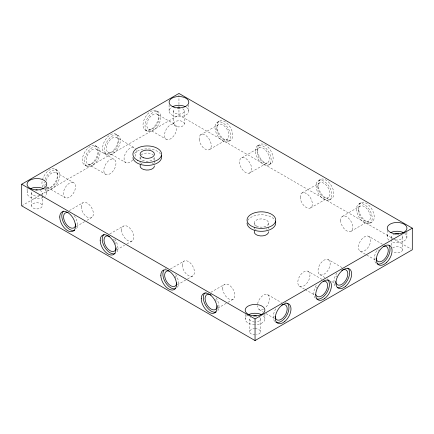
<?xml version="1.0" encoding="UTF-8"?>
<svg xmlns="http://www.w3.org/2000/svg" width="434" height="434" viewBox="0 0 434 434"><rect width="100%" height="100%" fill="white"/><g stroke="black" fill="none" stroke-linecap="round" stroke-linejoin="round"><path stroke-width="0.33" stroke-dasharray="2.17 1.63" d="M21.7 205.841L39.89 195.338M40.476 195.002L178.954 115.053L393.54 238.939M217.309 122.285L219.338 121.113M69.331 210.62L82.997 202.727M200.497 134.936L218.15 124.742M209.888 149.307L227.541 139.113M76.232 226.515L84.776 221.584M87.05 220.271L91.607 217.64M228.382 141.571A11.121 6.418 60 0 0 224.91 124.363A11.121 6.418 60 0 0 215.242 129.853A11.121 6.418 60 0 0 228.382 141.571L230.411 140.399A11.121 6.418 60 0 0 226.939 123.191A11.121 6.418 60 0 0 217.271 128.681A11.121 6.418 60 0 0 230.411 140.399M257.129 146.057L259.158 144.891M109.764 233.959L123.43 226.071M241.814 157.781L259.467 147.587M249.431 173.144A8.609 4.969 60 0 0 247.836 160.189A8.609 4.969 60 0 0 239.606 163.054A8.609 4.969 60 0 0 249.431 173.144L267.084 162.951A8.609 4.969 60 0 0 265.489 149.996A8.609 4.969 60 0 0 257.259 152.86A8.609 4.969 60 0 0 267.084 162.951M116.659 249.859L124.634 245.253M126.912 243.941L132.039 240.978M269.422 164.481L271.451 163.309M318.865 180.408L320.894 179.237M170.405 268.971L184.07 261.084M301.961 193.022L319.614 182.828M177.305 284.872L186.989 279.279M187.559 278.954L192.68 275.991M310.57 207.929L328.223 197.736M328.977 200.155A11.121 6.418 60 0 0 326.607 183.305A11.121 6.418 60 0 0 316.18 187.39A11.121 6.418 60 0 0 328.977 200.155L331.006 198.984A11.121 6.418 60 0 0 328.636 182.134A11.121 6.418 60 0 0 318.209 186.219A11.121 6.418 60 0 0 331.006 198.984M359.216 203.785L361.245 202.613M210.837 292.315L224.503 284.422M342.393 216.36L360.046 206.172M217.738 308.211L227.416 302.623M227.986 302.292L233.112 299.335M351.003 231.273L368.656 221.08M369.486 223.467A11.121 6.418 60 0 0 366.936 206.546A11.121 6.418 60 0 0 356.629 210.864A11.121 6.418 60 0 0 369.486 223.467L371.515 222.295A11.121 6.418 60 0 0 368.965 205.374A11.121 6.418 60 0 0 358.658 209.693A11.121 6.418 60 0 0 371.515 222.295M394.126 239.28L411.128 249.094M156.424 110.833A11.121 6.418 -60 0 1 152.898 128.057A11.121 6.418 -60 0 1 143.269 122.496A11.121 6.418 -60 0 1 156.424 110.833L158.453 112.005A11.121 6.418 -60 0 1 154.927 129.229A11.121 6.418 -60 0 1 145.298 123.668A11.121 6.418 -60 0 1 158.453 112.005M157.2 114.18A8.609 4.969 -60 0 1 154.471 127.515A8.609 4.969 -60 0 1 147.012 123.207A8.609 4.969 -60 0 1 157.2 114.18L174.853 124.368A8.609 4.969 -60 0 1 172.124 137.708A8.609 4.969 -60 0 1 164.665 133.401A8.609 4.969 -60 0 1 174.853 124.368M368.829 236.362A8.609 4.969 -60 0 1 366.101 249.702A8.609 4.969 -60 0 1 358.647 245.394A8.609 4.969 -60 0 1 368.829 236.362L382.5 244.255M148.591 129.088L166.244 139.281M360.225 251.275L375.6 260.15M145.303 130.091L147.332 131.263M116.632 134.638A11.121 6.418 -60 0 1 111.527 152.16A11.121 6.418 -60 0 1 103.146 144.614A11.121 6.418 -60 0 1 116.632 134.638L118.661 135.809A11.121 6.418 -60 0 1 113.556 153.332A11.121 6.418 -60 0 1 105.174 145.786A11.121 6.418 -60 0 1 118.661 135.809M116.768 137.518A8.609 4.969 -60 0 1 114.039 150.853A8.609 4.969 -60 0 1 106.585 146.551A8.609 4.969 -60 0 1 116.768 137.518L134.421 147.712M328.402 259.706A8.609 4.969 -60 0 1 325.674 273.04A8.609 4.969 -60 0 1 318.22 268.738A8.609 4.969 -60 0 1 328.402 259.706L342.068 267.599M108.158 152.432L125.811 162.625M319.793 274.619L324.92 277.576M327.198 278.888L328.337 279.55M331.75 281.52L335.167 283.494M95.03 145.515L97.059 146.687M104.241 152.969L106.27 154.141M96.554 149.193A8.609 4.969 -60 0 1 93.825 162.528A8.609 4.969 -60 0 1 86.371 158.22A8.609 4.969 -60 0 1 96.554 149.193L114.207 159.381A8.609 4.969 -60 0 1 111.478 172.716A8.609 4.969 -60 0 1 104.024 168.414A8.609 4.969 -60 0 1 114.207 159.381M308.335 271.467A8.609 4.969 -60 0 1 305.248 284.894A8.609 4.969 -60 0 1 298.06 280.136A8.609 4.969 -60 0 1 308.335 271.467L322.001 279.36M87.945 164.101L105.598 174.294M299.433 286.196L304.554 289.152M305.124 289.483L314.807 295.071M85.406 165.435L87.435 166.607M55.351 169.189L57.38 170.361M56.122 172.531L73.775 182.725A8.609 4.969 -60 0 1 71.046 196.059A8.609 4.969 -60 0 1 63.592 191.757A8.609 4.969 -60 0 1 73.775 182.725M267.756 294.719L281.427 302.612M47.518 187.445L65.171 197.638M259.147 309.632L263.134 311.932M265.982 313.576L274.527 318.507M44.74 188.741L46.259 189.62M406.897 232.098L406.897 237.506M402.443 237.208L402.443 250.033M391.723 236.682L391.723 238.705M391.723 239.384L391.723 246.132M387.264 230.302L387.264 236.384M268.559 222.93L268.559 226.309M268.559 226.982L268.559 229.011M264.903 314.026L264.903 318.757M260.427 318.947L260.427 331.777M254.215 223.136L254.215 226.515M254.215 227.194L254.215 229.223M249.664 318.947L249.664 331.777M245.188 314.411L245.188 319.142M188.817 104.925L188.817 111.012M184.336 111.012L184.336 123.836A5.382 3.109 0 0 1 176.264 126.527A5.382 3.109 0 0 1 176.264 121.146A5.382 3.109 0 0 1 184.336 123.836M178.954 94.791L178.954 115.053M173.573 111.012L173.573 123.836M169.092 104.925L169.092 111.012M154.423 160.515L154.423 157.135A7.172 4.139 0 0 1 146.312 161.242A7.172 4.139 0 0 1 140.323 156.066M154.423 161.193L154.423 163.222M140.073 157.135L140.073 160.515M140.073 161.193L140.073 163.222M46.72 186.88L46.72 193.64M42.288 193.228L42.288 194.578M42.288 195.251L42.288 206.058A5.382 3.109 0 0 1 33.912 208.418A5.382 3.109 0 0 1 34.557 203.052A5.382 3.109 0 0 1 42.288 206.058M31.552 192.799L31.552 205.629M27.114 188.334L27.114 192.387M255.409 229.532A7.172 4.139 0 0 1 256.185 228.968M266.33 228.816A7.172 4.139 0 0 1 267.16 229.358M141.039 163.851A7.172 4.139 0 0 1 142.178 162.994M152.323 162.994A7.172 4.139 0 0 1 153.462 163.851M42.451 179.801A11.121 6.418 -60 0 1 52.986 168.674A11.121 6.418 -60 0 1 56.794 178.895A11.121 6.418 -60 0 1 45.858 188.947M42.982 187.287A11.121 6.418 -60 0 1 42.196 180.853M247.798 220.374A14.349 8.284 0 0 1 261.387 214.749A14.349 8.284 0 0 1 274.972 220.374M378.475 250.575A8.609 4.969 -60 0 1 379.137 249.68M376.159 263.324A11.121 6.418 -60 0 1 377.9 248.866M257.574 303.751A8.609 4.969 -60 0 1 267.615 294.643A8.609 4.969 -60 0 1 265.407 307.701M263.454 309.203A8.609 4.969 -60 0 1 257.367 305.688M274.847 321.475A11.121 6.418 -60 0 1 276.463 307.722M285.366 302.276A11.121 6.418 -60 0 1 286.451 302.623M316.375 288.279A8.609 4.969 -60 0 1 316.842 287.265M336.48 276.881A8.609 4.969 -60 0 1 336.92 275.861M315.274 298.125A11.121 6.418 -60 0 1 316.467 285.013M334.891 285.746A11.121 6.418 -60 0 1 337.218 272.552M46.194 180.544A8.609 4.969 -60 0 1 55.313 172.217A8.609 4.969 -60 0 1 55.932 182.795A8.609 4.969 -60 0 1 46.546 186.544M45.939 185.204A8.609 4.969 -60 0 1 45.754 184.103M132.809 159.918A8.609 4.969 -60 0 1 124.715 161.529A8.609 4.969 -60 0 1 127.189 150.696A8.609 4.969 -60 0 1 135.386 148.607M136.113 150.484A8.609 4.969 -60 0 1 134.947 156.658M45.011 179.378A11.121 6.418 -60 0 1 56.876 170.117A11.121 6.418 -60 0 1 56.876 184.027A11.121 6.418 -60 0 1 45.011 188.459M44.225 186.723A11.121 6.418 -60 0 1 44.225 182.025M113.122 239.389A8.609 4.969 60 0 1 114.093 240.751M114.386 241.233A8.609 4.969 60 0 1 115.14 242.736M115.352 243.246A8.609 4.969 60 0 1 115.704 244.277M175.027 276.246A8.609 4.969 60 0 1 175.998 278.259M215.459 299.585A8.609 4.969 60 0 1 216.213 301.093M205.591 292.44A11.121 6.418 60 0 1 206.644 292.033M216.105 297.876A11.121 6.418 60 0 1 216.712 311.704M165.164 269.102A11.121 6.418 60 0 1 166.217 268.689M175.672 274.532A11.121 6.418 60 0 1 176.746 288.046M114.701 239.036A11.121 6.418 60 0 1 116.1 253.033M74.268 215.698A11.121 6.418 60 0 1 76.46 228.848M141.039 155.068A7.172 4.139 0 0 1 153.126 154.764M134.394 153.457A14.349 8.284 0 0 1 147.75 148.857A14.349 8.284 0 0 1 160.52 153.983M401.949 235.624A5.382 3.109 0 0 1 400.549 239.318A5.382 3.109 0 0 1 394.007 239.492M392.211 238.266A5.382 3.109 0 0 1 394.794 234.132M392.667 247.998A5.382 3.109 0 0 1 400.528 247.385A5.382 3.109 0 0 1 400.897 251.964A5.382 3.109 0 0 1 392.971 251.774M255.046 328.668A5.382 3.109 0 0 1 260.378 331.37A5.382 3.109 0 0 1 256.44 334.777M255.046 334.885A5.382 3.109 0 0 1 249.669 331.912A5.382 3.109 0 0 1 254.579 328.684M259.706 317.395A5.382 3.109 0 0 1 255.046 322.055M254.579 322.044A5.382 3.109 0 0 1 250.385 317.395M39.923 190.439A5.382 3.109 0 0 1 42.006 194.02M39.282 195.805A5.382 3.109 0 0 1 33.358 195.343A5.382 3.109 0 0 1 31.828 192.007M182.757 108.815A5.382 3.109 0 0 1 182.757 113.209A5.382 3.109 0 0 1 175.152 113.209A5.382 3.109 0 0 1 175.152 108.815M186.512 107.35A9.863 5.696 0 0 1 185.513 115.265A9.863 5.696 0 0 1 171.783 114.918A9.863 5.696 0 0 1 171.978 106.981M44.615 189.452A9.863 5.696 0 0 1 44.87 196.385M43.085 197.459A9.863 5.696 0 0 1 30.092 197.123A9.863 5.696 0 0 1 28.97 189.642M263.416 315.936A9.863 5.696 0 0 1 255.376 324.643M254.736 324.643A9.863 5.696 0 0 1 245.937 321.133A9.863 5.696 0 0 1 247.841 315.057M404.71 233.335A9.863 5.696 0 0 1 404.282 240.837A9.863 5.696 0 0 1 391.332 241.575M388.94 240.159A9.863 5.696 0 0 1 389.065 233.628M91.216 163.906A11.121 6.418 -60 0 0 96.478 146.367A11.121 6.418 -60 0 0 82.97 156.153A11.121 6.418 -60 0 0 91.216 163.906M257.492 150.603A11.121 6.418 60 0 0 269.975 164.101A11.121 6.418 60 0 0 268.451 147.593A11.121 6.418 60 0 0 257.492 150.603M256.445 226.033A7.172 4.139 0 0 0 268.358 224.004A7.172 4.139 0 0 0 259.353 219.061A7.172 4.139 0 0 0 256.445 226.033M93.245 165.077A11.121 6.418 -60 0 0 98.507 147.538A11.121 6.418 -60 0 0 84.999 157.325A11.121 6.418 -60 0 0 93.245 165.077M340.609 220.304A8.609 4.969 60 0 0 349.739 231.664A8.609 4.969 60 0 0 349.739 219.485A8.609 4.969 60 0 0 340.609 220.304M358.262 210.11A8.609 4.969 60 0 0 367.392 221.47A8.609 4.969 60 0 0 367.392 209.297A8.609 4.969 60 0 0 358.262 210.11M300.182 196.96A8.609 4.969 60 0 0 309.312 208.32A8.609 4.969 60 0 0 309.312 196.146A8.609 4.969 60 0 0 300.182 196.96M317.834 186.766A8.609 4.969 60 0 0 326.965 198.126A8.609 4.969 60 0 0 326.965 185.953A8.609 4.969 60 0 0 317.834 186.766M199.135 139.287A8.609 4.969 60 0 0 208.721 149.882A8.609 4.969 60 0 0 207.723 137.187A8.609 4.969 60 0 0 199.135 139.287M216.788 129.099A8.609 4.969 60 0 0 226.374 139.694A8.609 4.969 60 0 0 225.376 126.994A8.609 4.969 60 0 0 216.788 129.099M81.218 206.671A8.609 4.969 60 0 0 90.348 218.025A8.609 4.969 60 0 0 90.348 205.852A8.609 4.969 60 0 0 81.218 206.671M121.645 230.009A8.609 4.969 60 0 0 130.775 241.369A8.609 4.969 60 0 0 130.775 229.195A8.609 4.969 60 0 0 121.645 230.009M182.291 265.022A8.609 4.969 60 0 0 191.421 276.382A8.609 4.969 60 0 0 191.421 264.208A8.609 4.969 60 0 0 182.291 265.022M222.718 288.366A8.609 4.969 60 0 0 231.848 299.726A8.609 4.969 60 0 0 231.848 287.552A8.609 4.969 60 0 0 222.718 288.366M255.463 151.775A11.121 6.418 60 0 0 267.946 165.273A11.121 6.418 60 0 0 266.422 148.764A11.121 6.418 60 0 0 255.463 151.775"/><path stroke-width="0.65" d="M21.7 184.228L178.954 93.435L412.3 228.159L412.3 249.772L255.046 340.565L21.7 205.841L21.7 184.228L255.046 318.947L412.3 228.159M255.046 318.947L255.046 340.565M268.559 231.713A7.172 4.139 0 0 1 260.628 235.939A7.172 4.139 0 0 1 254.411 230.85M154.423 165.924A7.172 4.139 0 0 1 146.312 170.03A7.172 4.139 0 0 1 140.323 164.849M275.46 221.416A14.349 8.284 0 0 1 262.792 231.279A14.349 8.284 0 0 1 247.038 223.033M383.754 246.311A8.609 4.969 -60 0 1 388.202 251.552A8.609 4.969 -60 0 1 382.001 261.138A8.609 4.969 -60 0 1 376.115 258.122M388.989 245.541A11.121 6.418 -60 0 1 387.236 258.051A11.121 6.418 -60 0 1 377.124 263.883M281.633 305.059A8.609 4.969 -60 0 1 287.189 309.057A8.609 4.969 -60 0 1 281.281 319.288A8.609 4.969 -60 0 1 275.042 316.478M287.368 303.257A11.121 6.418 -60 0 1 286.391 316.044A11.121 6.418 -60 0 1 275.764 322.109M323.319 281.275A8.609 4.969 -60 0 1 325.874 291.447A8.609 4.969 -60 0 1 315.746 294.534M341.753 270.322A8.609 4.969 -60 0 1 347.835 273.637A8.609 4.969 -60 0 1 342.106 284.167A8.609 4.969 -60 0 1 335.688 281.465M327.8 279.919A11.121 6.418 -60 0 1 327.062 292.288A11.121 6.418 -60 0 1 316.717 298.983M347.84 268.093A11.121 6.418 -60 0 1 347.705 279.843A11.121 6.418 -60 0 1 337.728 287.476M75.738 223.89A8.609 4.969 60 0 1 70.178 227.682A8.609 4.969 60 0 1 63.657 218.134A8.609 4.969 60 0 1 68.073 212.676M116.144 247.83A8.609 4.969 60 0 1 109.905 250.64A8.609 4.969 60 0 1 103.997 240.409A8.609 4.969 60 0 1 109.552 236.411M176.79 282.843A8.609 4.969 60 0 1 170.904 285.86A8.609 4.969 60 0 1 164.703 276.274A8.609 4.969 60 0 1 169.146 271.033M217.239 305.585A8.609 4.969 60 0 1 211.152 309.1A8.609 4.969 60 0 1 205.065 298.559A8.609 4.969 60 0 1 211.152 295.044M216.208 311.943A11.121 6.418 60 0 1 205.591 305.281A11.121 6.418 60 0 1 205.13 292.76M175.781 288.605A11.121 6.418 60 0 1 165.669 282.767A11.121 6.418 60 0 1 163.916 270.257M115.135 253.592A11.121 6.418 60 0 1 104.518 246.93A11.121 6.418 60 0 1 104.057 234.403M74.708 230.248A11.121 6.418 60 0 1 64.091 223.586A11.121 6.418 60 0 1 63.63 211.06M161.329 155.535A14.349 8.284 0 0 1 149.095 165.354A14.349 8.284 0 0 1 132.929 157.661M395.228 234.029A5.382 3.109 0 0 1 398.906 234.024M253.651 315.947A5.382 3.109 0 0 1 256.44 315.947M35.886 189.967A5.382 3.109 0 0 1 37.286 189.913M177.56 108.012A5.382 3.109 0 0 1 179.888 107.952M172.45 106.731A9.863 5.696 0 0 1 185.459 106.731M30.749 188.568A9.863 5.696 0 0 1 43.747 188.904M248.291 314.796A9.863 5.696 0 0 1 261.295 314.541M390.828 232.543A9.863 5.696 0 0 1 403.826 232.787M174.023 107.155A9.863 5.696 0 0 0 188.817 102.223A9.863 5.696 0 0 0 174.023 97.292A9.863 5.696 0 0 0 174.023 107.155M31.08 188.817A9.863 5.696 0 0 0 46.72 184.851A9.863 5.696 0 0 0 32.951 179.014A9.863 5.696 0 0 0 31.08 188.817M248.308 314.325A9.863 5.696 0 0 0 264.653 311.449A9.863 5.696 0 0 0 252.17 304.711A9.863 5.696 0 0 0 248.308 314.325M391.332 232.787A9.863 5.696 0 0 0 406.897 228.718A9.863 5.696 0 0 0 393.014 222.973A9.863 5.696 0 0 0 391.332 232.787M386.244 262.776A11.121 6.418 -60 0 0 389.77 245.552A11.121 6.418 -60 0 0 376.614 257.216A11.121 6.418 -60 0 0 386.244 262.776M284.796 321.453A11.121 6.418 -60 0 0 288.957 304.077A11.121 6.418 -60 0 0 275.65 315.084A11.121 6.418 -60 0 0 284.796 321.453M324.551 298.635A11.121 6.418 -60 0 0 329.829 281.091A11.121 6.418 -60 0 0 316.315 290.861A11.121 6.418 -60 0 0 324.551 298.635M345.714 286.212A11.121 6.418 -60 0 0 349.413 268.939A11.121 6.418 -60 0 0 336.214 280.424A11.121 6.418 -60 0 0 345.714 286.212M201.262 298.706A11.121 6.418 60 0 0 213.056 313.375A11.121 6.418 60 0 0 213.056 297.648A11.121 6.418 60 0 0 201.262 298.706M59.756 217.005A11.121 6.418 60 0 0 71.55 231.68A11.121 6.418 60 0 0 71.55 215.953A11.121 6.418 60 0 0 59.756 217.005M100.189 240.349A11.121 6.418 60 0 0 111.983 255.024A11.121 6.418 60 0 0 111.983 239.297A11.121 6.418 60 0 0 100.189 240.349M160.83 275.362A11.121 6.418 60 0 0 172.629 290.031A11.121 6.418 60 0 0 172.629 274.31A11.121 6.418 60 0 0 160.83 275.362M254.21 227.28A14.349 8.284 0 0 0 275.736 220.103A14.349 8.284 0 0 0 254.21 212.931A14.349 8.284 0 0 0 254.21 227.28M137.768 160.428A14.349 8.284 0 0 0 161.318 155.839A14.349 8.284 0 0 0 142.667 146.361A14.349 8.284 0 0 0 137.768 160.428M143.665 157.797A7.172 4.139 0 0 0 154.423 154.206A7.172 4.139 0 0 0 143.665 150.62A7.172 4.139 0 0 0 143.665 157.797"/></g></svg>
